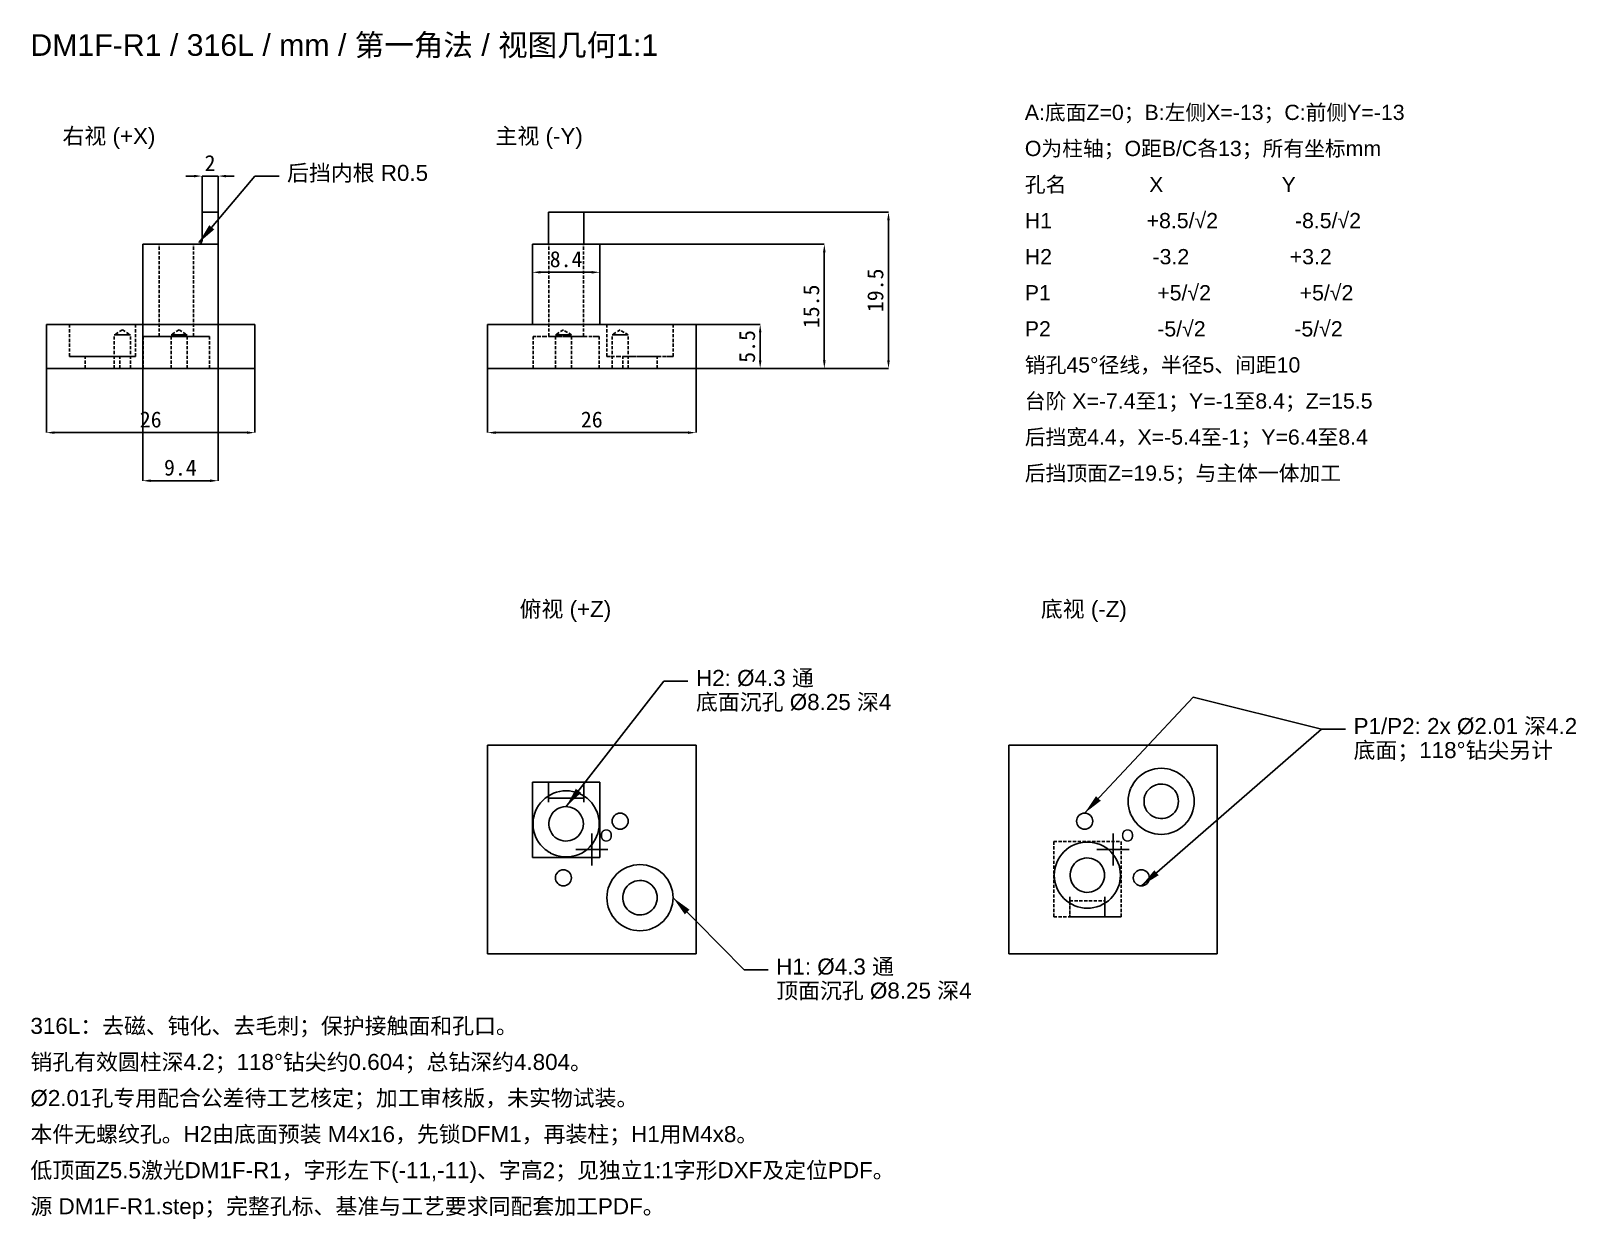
# Model space of a CAD drawing. Header units: millimetres. Extents: x -25 to 168, y -16 to 132.
import ezdxf

# ---------------------------------------------------------------- set-up
doc = ezdxf.new("R2010")
doc.units = ezdxf.units.MM
doc.linetypes.add('ZZ_DASHED', pattern=[0.6, 0.4, -0.2])
for name, color, linetype in [('DIMENSIONS', 7, 'Continuous'), ('HIDDEN', 8, 'ZZ_DASHED'), ('NOTES', 7, 'Continuous'), ('VISIBLE', 7, 'Continuous')]:
    doc.layers.add(name, color=color, linetype=linetype)
doc.styles.add('ZH', font='Arial Unicode.ttf')
doc.dimstyles.get("Standard").update_dxf_attribs({"dimtxt": 2.5, "dimasz": 2.5, "dimexe": 1.25, "dimexo": 0.625, "dimtad": 1, "dimcen": 2.5, "dimazin": 3, "dimtfac": 1, "dimtmove": 0, "dimatfit": 3})

# ---------------------------------------------------------------- blocks, each defined once
blk = doc.blocks.new('_CLOSEDFILLED')
at = {"color": 0, "linetype": 'BYBLOCK'}
blk.add_solid([(-1, 0.16), (0, 0), (-1, -0.16)], dxfattribs=at)
blk = doc.blocks.new('*D1')
for p, q in [((32, 90), (32, 82)), ((58, 90), (58, 82)), ((33, 82), (57, 82))]:
    blk.add_line(p, q)
at = {"layer": 'Defpoints'}
for p in [(32, 90), (58, 90), (32, 82)]:
    blk.add_point(p, dxfattribs=at)
at = {"layer": 'DIMENSIONS', "rotation": 180}
blk.add_blockref('_CLOSEDFILLED', (32, 82), dxfattribs=at)
at = {"layer": 'DIMENSIONS'}
blk.add_blockref('_CLOSEDFILLED', (58, 82), dxfattribs=at)
at = {"layer": 'DIMENSIONS', "insert": (45, 83.625), "char_height": 2, "attachment_point": 5}
blk.add_mtext('26', dxfattribs=at)
blk = doc.blocks.new('*D2')
for p, q in [((-23, 90), (-23, 82)), ((3, 90), (3, 82)), ((-22, 82), (2, 82))]:
    blk.add_line(p, q)
at = {"layer": 'Defpoints'}
for p in [(-23, 90), (3, 90), (-23, 82)]:
    blk.add_point(p, dxfattribs=at)
at = {"layer": 'DIMENSIONS', "rotation": 180}
blk.add_blockref('_CLOSEDFILLED', (-23, 82), dxfattribs=at)
at = {"layer": 'DIMENSIONS'}
blk.add_blockref('_CLOSEDFILLED', (3, 82), dxfattribs=at)
at = {"layer": 'DIMENSIONS', "insert": (-10, 83.625), "char_height": 2, "attachment_point": 5}
blk.add_mtext('26', dxfattribs=at)
blk = doc.blocks.new('*D3')
for p, q in [((58, 95.5), (66, 95.5)), ((66, 91), (66, 94.5)), ((58, 90), (66, 90))]:
    blk.add_line(p, q)
at = {"layer": 'Defpoints'}
for p in [(58, 95.5), (58, 90), (66, 90)]:
    blk.add_point(p, dxfattribs=at)
at = {"layer": 'DIMENSIONS'}
for p, rotation in [((66, 95.5), 90), ((66, 90), 270)]:
    blk.add_blockref('_CLOSEDFILLED', p, dxfattribs=dict(at, rotation=rotation))
at = {"layer": 'DIMENSIONS', "insert": (64.375, 92.75), "char_height": 2, "attachment_point": 5, "rotation": 90}
blk.add_mtext('5.5', dxfattribs=at)
blk = doc.blocks.new('*D4')
for p, q in [((46, 105.5), (74, 105.5)), ((74, 91), (74, 104.5)), ((46, 90), (74, 90))]:
    blk.add_line(p, q)
at = {"layer": 'Defpoints'}
for p in [(46, 105.5), (46, 90), (74, 90)]:
    blk.add_point(p, dxfattribs=at)
at = {"layer": 'DIMENSIONS'}
for p, rotation in [((74, 105.5), 90), ((74, 90), 270)]:
    blk.add_blockref('_CLOSEDFILLED', p, dxfattribs=dict(at, rotation=rotation))
at = {"layer": 'DIMENSIONS', "insert": (72.375, 97.75), "char_height": 2, "attachment_point": 5, "rotation": 90}
blk.add_mtext('15.5', dxfattribs=at)
blk = doc.blocks.new('*D5')
for p, q in [((44, 109.5), (82, 109.5)), ((82, 91), (82, 108.5)), ((44, 90), (82, 90))]:
    blk.add_line(p, q)
at = {"layer": 'Defpoints'}
for p in [(44, 109.5), (44, 90), (82, 90)]:
    blk.add_point(p, dxfattribs=at)
at = {"layer": 'DIMENSIONS'}
for p, rotation in [((82, 109.5), 90), ((82, 90), 270)]:
    blk.add_blockref('_CLOSEDFILLED', p, dxfattribs=dict(at, rotation=rotation))
at = {"layer": 'DIMENSIONS', "insert": (80.375, 99.75), "char_height": 2, "attachment_point": 5, "rotation": 90}
blk.add_mtext('19.5', dxfattribs=at)
blk = doc.blocks.new('*D6')
for p, q in [((37.6, 105.5), (37.6, 102)), ((46, 105.5), (46, 102)), ((38.6, 102), (45, 102))]:
    blk.add_line(p, q)
at = {"layer": 'Defpoints'}
for p in [(37.6, 105.5), (46, 105.5), (37.6, 102)]:
    blk.add_point(p, dxfattribs=at)
at = {"layer": 'DIMENSIONS', "rotation": 180}
blk.add_blockref('_CLOSEDFILLED', (37.6, 102), dxfattribs=at)
at = {"layer": 'DIMENSIONS'}
blk.add_blockref('_CLOSEDFILLED', (46, 102), dxfattribs=at)
at = {"layer": 'DIMENSIONS', "insert": (41.8, 103.625), "char_height": 2, "attachment_point": 5}
blk.add_mtext('8.4', dxfattribs=at)
blk = doc.blocks.new('*D7')
for p, q in [((-11, 95.5), (-11, 76)), ((-1.6, 95.5), (-1.6, 76)), ((-10, 76), (-2.6, 76))]:
    blk.add_line(p, q)
at = {"layer": 'Defpoints'}
for p in [(-11, 95.5), (-1.6, 95.5), (-11, 76)]:
    blk.add_point(p, dxfattribs=at)
at = {"layer": 'DIMENSIONS', "rotation": 180}
blk.add_blockref('_CLOSEDFILLED', (-11, 76), dxfattribs=at)
at = {"layer": 'DIMENSIONS'}
blk.add_blockref('_CLOSEDFILLED', (-1.6, 76), dxfattribs=at)
at = {"layer": 'DIMENSIONS', "insert": (-6.3, 77.625), "char_height": 2, "attachment_point": 5}
blk.add_mtext('9.4', dxfattribs=at)
blk = doc.blocks.new('*D8')
for p, q in [((-4.6, 114), (-5.6, 114)), ((-3.6, 109.5), (-3.6, 114)), ((-3.6, 114), (-1.6, 114)), ((-1.6, 109.5), (-1.6, 114)), ((-0.6, 114), (0.4, 114))]:
    blk.add_line(p, q)
at = {"layer": 'Defpoints'}
for p in [(-3.6, 114), (-3.6, 109.5), (-1.6, 109.5)]:
    blk.add_point(p, dxfattribs=at)
at = {"layer": 'DIMENSIONS'}
blk.add_blockref('_CLOSEDFILLED', (-3.6, 114), dxfattribs=at)
at = {"layer": 'DIMENSIONS', "rotation": 180}
blk.add_blockref('_CLOSEDFILLED', (-1.6, 114), dxfattribs=at)
at = {"layer": 'DIMENSIONS', "insert": (-2.6, 115.625), "char_height": 2, "attachment_point": 5}
blk.add_mtext('2', dxfattribs=at)

msp = doc.modelspace()

# ---------------------------------------------------------------- linework, layer by layer
for p, q in [((45, 28), (45, 32)), ((110, 28), (110, 32)), ((43, 30), (47, 30)), ((108, 30), (112, 30))]:
    msp.add_line(p, q)
at = {"layer": 'HIDDEN'}
for points in [[(39.6, 105.5), (39.6, 109.5)], [(44, 105.5), (44, 109.5)], [(-4.65, 105.5), (-4.704, 105.5), (-4.863, 105.5), (-5.119, 105.5), (-5.459, 105.5), (-5.867, 105.5), (-6.322, 105.5), (-6.8, 105.5), (-7.278, 105.5), (-7.733, 105.5), (-8.141, 105.5), (-8.481, 105.5), (-8.737, 105.5), (-8.896, 105.5), (-8.95, 105.5)], [(-8.95, 105.5), (-8.936, 105.5), (-8.896, 105.5), (-8.829, 105.5), (-8.737, 105.5), (-8.62, 105.5), (-8.481, 105.5), (-8.32, 105.5), (-8.141, 105.5), (-7.944, 105.5), (-7.733, 105.5), (-7.51, 105.5), (-7.278, 105.5), (-7.041, 105.5), (-6.8, 105.5)], [(-8.95, 94), (-8.95, 105.5)], [(-6.8, 105.5), (-6.559, 105.5), (-6.322, 105.5), (-6.09, 105.5), (-5.867, 105.5), (-5.656, 105.5), (-5.459, 105.5), (-5.28, 105.5), (-5.119, 105.5), (-4.98, 105.5), (-4.863, 105.5), (-4.771, 105.5), (-4.704, 105.5), (-4.664, 105.5), (-4.65, 105.5)], [(-4.65, 94), (-4.65, 105.5)], [(-4.1, 105.5), (-1.6, 105.5)], [(37.6, 105.5), (39.6, 105.5)], [(39.6, 105.5), (44, 105.5)], [(43.95, 105.5), (43.896, 105.5), (43.737, 105.5), (43.481, 105.5), (43.141, 105.5), (42.733, 105.5), (42.278, 105.5), (41.8, 105.5), (41.322, 105.5), (40.867, 105.5), (40.459, 105.5), (40.119, 105.5), (39.863, 105.5), (39.704, 105.5), (39.65, 105.5)], [(39.65, 94), (39.65, 105.5)], [(43.95, 94), (43.95, 105.5)], [(44, 105.5), (46, 105.5)], [(-11.885, 95.5), (-11.989, 95.5), (-12.294, 95.5), (-12.785, 95.5), (-13.439, 95.5), (-14.221, 95.5), (-15.093, 95.5), (-16.01, 95.5), (-16.928, 95.5), (-17.8, 95.5), (-18.582, 95.5), (-19.235, 95.5), (-19.727, 95.5), (-20.032, 95.5), (-20.135, 95.5)], [(-20.135, 95.5), (-20.109, 95.5), (-20.032, 95.5), (-19.904, 95.5), (-19.727, 95.5), (-19.503, 95.5), (-19.235, 95.5), (-18.927, 95.5), (-18.582, 95.5), (-18.205, 95.5), (-17.8, 95.5), (-17.373, 95.5), (-16.928, 95.5), (-16.472, 95.5), (-16.01, 95.5)], [(-20.135, 91.5), (-20.135, 95.5)], [(-16.01, 95.5), (-15.549, 95.5), (-15.093, 95.5), (-14.648, 95.5), (-14.221, 95.5), (-13.816, 95.5), (-13.439, 95.5), (-13.094, 95.5), (-12.785, 95.5), (-12.518, 95.5), (-12.294, 95.5), (-12.117, 95.5), (-11.989, 95.5), (-11.911, 95.5), (-11.885, 95.5)], [(-13.536, 94.804), (-14.541, 94.2)], [(-13.536, 94.804), (-12.531, 94.2)], [(-11.885, 91.5), (-11.885, 95.5)], [(-11, 95.5), (-1.6, 95.5)], [(-6.464, 94.804), (-7.469, 94.2)], [(-6.464, 94.804), (-5.459, 94.2)], [(37.6, 95.5), (46, 95.5)], [(41.464, 94.804), (40.459, 94.2)], [(42.469, 94.2), (41.464, 94.804)], [(55.135, 95.5), (55.032, 95.5), (54.727, 95.5), (54.235, 95.5), (53.582, 95.5), (52.8, 95.5), (51.928, 95.5), (51.01, 95.5), (50.093, 95.5), (49.221, 95.5), (48.439, 95.5), (47.785, 95.5), (47.294, 95.5), (46.989, 95.5), (46.885, 95.5)], [(46.885, 91.5), (46.885, 95.5)], [(48.536, 94.804), (47.531, 94.2)], [(49.541, 94.2), (48.536, 94.804)], [(55.135, 91.5), (55.135, 95.5)], [(-12.531, 94.2), (-12.556, 94.2), (-12.63, 94.2), (-12.75, 94.2), (-12.909, 94.2), (-13.099, 94.2), (-13.312, 94.2), (-13.536, 94.2), (-13.759, 94.2), (-13.972, 94.2), (-14.162, 94.2), (-14.321, 94.2), (-14.441, 94.2), (-14.515, 94.2), (-14.541, 94.2)], [(-14.541, 94.2), (-14.534, 94.2), (-14.515, 94.2), (-14.484, 94.2), (-14.441, 94.2), (-14.386, 94.2), (-14.321, 94.2), (-14.246, 94.2), (-14.162, 94.2), (-14.07, 94.2), (-13.972, 94.2), (-13.867, 94.2), (-13.759, 94.2), (-13.648, 94.2), (-13.536, 94.2)], [(-14.541, 90), (-14.541, 94.2)], [(-13.536, 94.2), (-13.423, 94.2), (-13.312, 94.2), (-13.204, 94.2), (-13.099, 94.2), (-13.001, 94.2), (-12.909, 94.2), (-12.825, 94.2), (-12.75, 94.2), (-12.685, 94.2), (-12.63, 94.2), (-12.587, 94.2), (-12.556, 94.2), (-12.537, 94.2), (-12.531, 94.2)], [(-12.531, 90), (-12.531, 94.2)], [(-2.675, 94), (-2.778, 94), (-3.084, 94), (-3.575, 94), (-4.228, 94), (-5.01, 94), (-5.882, 94), (-6.8, 94), (-7.718, 94), (-8.59, 94), (-9.372, 94), (-10.025, 94), (-10.516, 94), (-10.822, 94), (-10.925, 94)], [(-10.925, 94), (-10.899, 94), (-10.822, 94), (-10.694, 94), (-10.516, 94), (-10.293, 94), (-10.025, 94), (-9.717, 94), (-9.372, 94), (-8.995, 94), (-8.59, 94), (-8.162, 94), (-7.718, 94), (-7.262, 94), (-6.8, 94)], [(-10.925, 90), (-10.925, 94)], [(-4.65, 94), (-4.704, 94), (-4.863, 94), (-5.119, 94), (-5.459, 94), (-5.867, 94), (-6.322, 94), (-6.8, 94), (-7.278, 94), (-7.733, 94), (-8.141, 94), (-8.481, 94), (-8.737, 94), (-8.896, 94), (-8.95, 94)], [(-8.95, 94), (-8.936, 94), (-8.896, 94), (-8.829, 94), (-8.737, 94), (-8.62, 94), (-8.481, 94), (-8.32, 94), (-8.141, 94), (-7.944, 94), (-7.733, 94), (-7.51, 94), (-7.278, 94), (-7.041, 94), (-6.8, 94)], [(-5.459, 94.2), (-5.485, 94.2), (-5.559, 94.2), (-5.679, 94.2), (-5.838, 94.2), (-6.028, 94.2), (-6.241, 94.2), (-6.464, 94.2), (-6.688, 94.2), (-6.901, 94.2), (-7.091, 94.2), (-7.25, 94.2), (-7.37, 94.2), (-7.444, 94.2), (-7.469, 94.2)], [(-7.469, 94.2), (-7.463, 94.2), (-7.444, 94.2), (-7.413, 94.2), (-7.37, 94.2), (-7.315, 94.2), (-7.25, 94.2), (-7.175, 94.2), (-7.091, 94.2), (-6.999, 94.2), (-6.901, 94.2), (-6.796, 94.2), (-6.688, 94.2), (-6.577, 94.2), (-6.464, 94.2)], [(-7.469, 90), (-7.469, 94.2)], [(-6.8, 94), (-6.559, 94), (-6.322, 94), (-6.09, 94), (-5.867, 94), (-5.656, 94), (-5.459, 94), (-5.28, 94), (-5.119, 94), (-4.98, 94), (-4.863, 94), (-4.771, 94), (-4.704, 94), (-4.664, 94), (-4.65, 94)], [(-6.8, 94), (-6.338, 94), (-5.882, 94), (-5.438, 94), (-5.01, 94), (-4.605, 94), (-4.228, 94), (-3.883, 94), (-3.575, 94), (-3.307, 94), (-3.084, 94), (-2.906, 94), (-2.778, 94), (-2.701, 94), (-2.675, 94)], [(-6.464, 94.2), (-6.352, 94.2), (-6.241, 94.2), (-6.133, 94.2), (-6.028, 94.2), (-5.93, 94.2), (-5.838, 94.2), (-5.754, 94.2), (-5.679, 94.2), (-5.614, 94.2), (-5.559, 94.2), (-5.516, 94.2), (-5.485, 94.2), (-5.466, 94.2), (-5.459, 94.2)], [(-5.459, 90), (-5.459, 94.2)], [(-2.675, 90), (-2.675, 94)], [(45.925, 94), (45.822, 94), (45.516, 94), (45.025, 94), (44.372, 94), (43.59, 94), (42.718, 94), (41.8, 94), (40.882, 94), (40.01, 94), (39.228, 94), (38.575, 94), (38.084, 94), (37.778, 94), (37.675, 94)], [(37.675, 90), (37.675, 94)], [(43.95, 94), (43.896, 94), (43.737, 94), (43.481, 94), (43.141, 94), (42.733, 94), (42.278, 94), (41.8, 94), (41.322, 94), (40.867, 94), (40.459, 94), (40.119, 94), (39.863, 94), (39.704, 94), (39.65, 94)], [(42.469, 94.2), (42.444, 94.2), (42.37, 94.2), (42.25, 94.2), (42.091, 94.2), (41.901, 94.2), (41.688, 94.2), (41.464, 94.2), (41.241, 94.2), (41.028, 94.2), (40.838, 94.2), (40.679, 94.2), (40.559, 94.2), (40.485, 94.2), (40.459, 94.2)], [(40.459, 90), (40.459, 94.2)], [(42.469, 90), (42.469, 94.2)], [(45.925, 90), (45.925, 94)], [(49.541, 94.2), (49.515, 94.2), (49.441, 94.2), (49.321, 94.2), (49.162, 94.2), (48.972, 94.2), (48.759, 94.2), (48.536, 94.2), (48.312, 94.2), (48.099, 94.2), (47.909, 94.2), (47.75, 94.2), (47.63, 94.2), (47.556, 94.2), (47.531, 94.2)], [(47.531, 90), (47.531, 94.2)], [(49.541, 90), (49.541, 94.2)], [(-11.885, 91.5), (-11.989, 91.5), (-12.294, 91.5), (-12.785, 91.5), (-13.439, 91.5), (-14.221, 91.5), (-15.093, 91.5), (-16.01, 91.5), (-16.928, 91.5), (-17.8, 91.5), (-18.582, 91.5), (-19.235, 91.5), (-19.727, 91.5), (-20.032, 91.5), (-20.135, 91.5)], [(-20.135, 91.5), (-20.109, 91.5), (-20.032, 91.5), (-19.904, 91.5), (-19.727, 91.5), (-19.503, 91.5), (-19.235, 91.5), (-18.927, 91.5), (-18.582, 91.5), (-18.205, 91.5), (-17.8, 91.5), (-17.373, 91.5), (-16.928, 91.5), (-16.472, 91.5), (-16.01, 91.5)], [(-13.86, 91.5), (-13.914, 91.5), (-14.073, 91.5), (-14.329, 91.5), (-14.67, 91.5), (-15.078, 91.5), (-15.532, 91.5), (-16.01, 91.5), (-16.489, 91.5), (-16.943, 91.5), (-17.351, 91.5), (-17.691, 91.5), (-17.947, 91.5), (-18.107, 91.5), (-18.16, 91.5)], [(-18.16, 91.5), (-18.147, 91.5), (-18.107, 91.5), (-18.04, 91.5), (-17.947, 91.5), (-17.831, 91.5), (-17.691, 91.5), (-17.531, 91.5), (-17.351, 91.5), (-17.154, 91.5), (-16.943, 91.5), (-16.721, 91.5), (-16.489, 91.5), (-16.251, 91.5), (-16.01, 91.5)], [(-18.16, 90), (-18.16, 91.5)], [(-16.01, 91.5), (-15.549, 91.5), (-15.093, 91.5), (-14.648, 91.5), (-14.221, 91.5), (-13.816, 91.5), (-13.439, 91.5), (-13.094, 91.5), (-12.785, 91.5), (-12.518, 91.5), (-12.294, 91.5), (-12.117, 91.5), (-11.989, 91.5), (-11.911, 91.5), (-11.885, 91.5)], [(-16.01, 91.5), (-15.77, 91.5), (-15.532, 91.5), (-15.3, 91.5), (-15.078, 91.5), (-14.867, 91.5), (-14.67, 91.5), (-14.49, 91.5), (-14.329, 91.5), (-14.19, 91.5), (-14.073, 91.5), (-13.981, 91.5), (-13.914, 91.5), (-13.874, 91.5), (-13.86, 91.5)], [(-13.86, 90), (-13.86, 91.5)], [(55.135, 91.5), (55.032, 91.5), (54.727, 91.5), (54.235, 91.5), (53.582, 91.5), (52.8, 91.5), (51.928, 91.5), (51.01, 91.5), (50.093, 91.5), (49.221, 91.5), (48.439, 91.5), (47.785, 91.5), (47.294, 91.5), (46.989, 91.5), (46.885, 91.5)], [(53.16, 91.5), (53.107, 91.5), (52.947, 91.5), (52.691, 91.5), (52.351, 91.5), (51.943, 91.5), (51.489, 91.5), (51.01, 91.5), (50.532, 91.5), (50.078, 91.5), (49.67, 91.5), (49.329, 91.5), (49.073, 91.5), (48.914, 91.5), (48.86, 91.5)], [(48.86, 90), (48.86, 91.5)], [(53.16, 90), (53.16, 91.5)], [(-13.86, 90), (-13.914, 90), (-14.073, 90), (-14.329, 90), (-14.67, 90), (-15.078, 90), (-15.532, 90), (-16.01, 90), (-16.489, 90), (-16.943, 90), (-17.351, 90), (-17.691, 90), (-17.947, 90), (-18.107, 90), (-18.16, 90)], [(-18.16, 90), (-18.147, 90), (-18.107, 90), (-18.04, 90), (-17.947, 90), (-17.831, 90), (-17.691, 90), (-17.531, 90), (-17.351, 90), (-17.154, 90), (-16.943, 90), (-16.721, 90), (-16.489, 90), (-16.251, 90), (-16.01, 90)], [(-16.01, 90), (-15.77, 90), (-15.532, 90), (-15.3, 90), (-15.078, 90), (-14.867, 90), (-14.67, 90), (-14.49, 90), (-14.329, 90), (-14.19, 90), (-14.073, 90), (-13.981, 90), (-13.914, 90), (-13.874, 90), (-13.86, 90)], [(-12.531, 90), (-12.556, 90), (-12.63, 90), (-12.75, 90), (-12.909, 90), (-13.099, 90), (-13.312, 90), (-13.536, 90), (-13.759, 90), (-13.972, 90), (-14.162, 90), (-14.321, 90), (-14.441, 90), (-14.515, 90), (-14.541, 90)], [(-14.541, 90), (-14.534, 90), (-14.515, 90), (-14.484, 90), (-14.441, 90), (-14.386, 90), (-14.321, 90), (-14.246, 90), (-14.162, 90), (-14.07, 90), (-13.972, 90), (-13.867, 90), (-13.759, 90), (-13.648, 90), (-13.536, 90)], [(-13.536, 90), (-13.423, 90), (-13.312, 90), (-13.204, 90), (-13.099, 90), (-13.001, 90), (-12.909, 90), (-12.825, 90), (-12.75, 90), (-12.685, 90), (-12.63, 90), (-12.587, 90), (-12.556, 90), (-12.537, 90), (-12.531, 90)], [(-2.675, 90), (-2.778, 90), (-3.084, 90), (-3.575, 90), (-4.228, 90), (-5.01, 90), (-5.882, 90), (-6.8, 90), (-7.718, 90), (-8.59, 90), (-9.372, 90), (-10.025, 90), (-10.516, 90), (-10.822, 90), (-10.925, 90)], [(-10.925, 90), (-10.899, 90), (-10.822, 90), (-10.694, 90), (-10.516, 90), (-10.293, 90), (-10.025, 90), (-9.717, 90), (-9.372, 90), (-8.995, 90), (-8.59, 90), (-8.162, 90), (-7.718, 90), (-7.262, 90), (-6.8, 90)], [(-5.459, 90), (-5.485, 90), (-5.559, 90), (-5.679, 90), (-5.838, 90), (-6.028, 90), (-6.241, 90), (-6.464, 90), (-6.688, 90), (-6.901, 90), (-7.091, 90), (-7.25, 90), (-7.37, 90), (-7.444, 90), (-7.469, 90)], [(-7.469, 90), (-7.463, 90), (-7.444, 90), (-7.413, 90), (-7.37, 90), (-7.315, 90), (-7.25, 90), (-7.175, 90), (-7.091, 90), (-6.999, 90), (-6.901, 90), (-6.796, 90), (-6.688, 90), (-6.577, 90), (-6.464, 90)], [(-6.8, 90), (-6.338, 90), (-5.882, 90), (-5.438, 90), (-5.01, 90), (-4.605, 90), (-4.228, 90), (-3.883, 90), (-3.575, 90), (-3.307, 90), (-3.084, 90), (-2.906, 90), (-2.778, 90), (-2.701, 90), (-2.675, 90)], [(-6.464, 90), (-6.352, 90), (-6.241, 90), (-6.133, 90), (-6.028, 90), (-5.93, 90), (-5.838, 90), (-5.754, 90), (-5.679, 90), (-5.614, 90), (-5.559, 90), (-5.516, 90), (-5.485, 90), (-5.466, 90), (-5.459, 90)], [(45.925, 90), (45.822, 90), (45.516, 90), (45.025, 90), (44.372, 90), (43.59, 90), (42.718, 90), (41.8, 90), (40.882, 90), (40.01, 90), (39.228, 90), (38.575, 90), (38.084, 90), (37.778, 90), (37.675, 90)], [(42.469, 90), (42.444, 90), (42.37, 90), (42.25, 90), (42.091, 90), (41.901, 90), (41.688, 90), (41.464, 90), (41.241, 90), (41.028, 90), (40.838, 90), (40.679, 90), (40.559, 90), (40.485, 90), (40.459, 90)], [(49.541, 90), (49.515, 90), (49.441, 90), (49.321, 90), (49.162, 90), (48.972, 90), (48.759, 90), (48.536, 90), (48.312, 90), (48.099, 90), (47.909, 90), (47.75, 90), (47.63, 90), (47.556, 90), (47.531, 90)], [(53.16, 90), (53.107, 90), (52.947, 90), (52.691, 90), (52.351, 90), (51.943, 90), (51.489, 90), (51.01, 90), (50.532, 90), (50.078, 90), (49.67, 90), (49.329, 90), (49.073, 90), (48.914, 90), (48.86, 90)], [(120.135, 36.01), (120.116, 35.606), (120.056, 35.206), (119.958, 34.813), (119.821, 34.432), (119.648, 34.066), (119.44, 33.719), (119.199, 33.394), (118.927, 33.094), (118.627, 32.822), (118.302, 32.581), (117.955, 32.372), (117.589, 32.199), (117.208, 32.063), (116.815, 31.965), (116.415, 31.905), (116.01, 31.885), (115.606, 31.905), (115.206, 31.965), (114.813, 32.063), (114.432, 32.199), (114.066, 32.372), (113.719, 32.581), (113.394, 32.822), (113.094, 33.094), (112.822, 33.394), (112.581, 33.719), (112.372, 34.066), (112.199, 34.432), (112.063, 34.813), (111.965, 35.206), (111.905, 35.606), (111.885, 36.01), (111.905, 36.415), (111.965, 36.815), (112.063, 37.208), (112.199, 37.589), (112.372, 37.955), (112.581, 38.302), (112.822, 38.627), (113.094, 38.927), (113.394, 39.199), (113.719, 39.44), (114.066, 39.648), (114.432, 39.821), (114.813, 39.958), (115.206, 40.056), (115.606, 40.116), (116.01, 40.135), (116.415, 40.116), (116.815, 40.056), (117.208, 39.958), (117.589, 39.821), (117.955, 39.648), (118.302, 39.44), (118.627, 39.199), (118.927, 38.927), (119.199, 38.627), (119.44, 38.302), (119.648, 37.955), (119.821, 37.589), (119.958, 37.208), (120.056, 36.815), (120.116, 36.415), (120.135, 36.01)], [(37.6, 38.4), (46, 38.4)], [(45.925, 33.2), (45.905, 33.604), (45.846, 34.005), (45.747, 34.397), (45.611, 34.779), (45.438, 35.145), (45.23, 35.492), (44.989, 35.817), (44.717, 36.117), (44.417, 36.389), (44.092, 36.63), (43.745, 36.838), (43.379, 37.011), (42.997, 37.147), (42.605, 37.246), (42.204, 37.305), (41.8, 37.325), (41.396, 37.305), (40.995, 37.246), (40.603, 37.147), (40.221, 37.011), (39.855, 36.838), (39.508, 36.63), (39.183, 36.389), (38.883, 36.117), (38.611, 35.817), (38.37, 35.492), (38.162, 35.145), (37.989, 34.779), (37.853, 34.397), (37.754, 34.005), (37.695, 33.604), (37.675, 33.2), (37.695, 32.796), (37.754, 32.395), (37.853, 32.003), (37.989, 31.621), (38.162, 31.255), (38.37, 30.908), (38.611, 30.583), (38.883, 30.283), (39.183, 30.011), (39.508, 29.77), (39.855, 29.562), (40.221, 29.389), (40.603, 29.253), (40.995, 29.154), (41.396, 29.095), (41.8, 29.075), (42.204, 29.095), (42.605, 29.154), (42.997, 29.253), (43.379, 29.389), (43.745, 29.562), (44.092, 29.77), (44.417, 30.011), (44.717, 30.283), (44.989, 30.583), (45.23, 30.908), (45.438, 31.255), (45.611, 31.621), (45.747, 32.003), (45.846, 32.395), (45.905, 32.796), (45.925, 33.2)], [(39.6, 35.9), (39.6, 38.4)], [(44, 38.4), (44, 35.9)], [(49.541, 33.536), (49.521, 33.732), (49.464, 33.92), (49.371, 34.094), (49.246, 34.246), (49.094, 34.371), (48.92, 34.464), (48.732, 34.521), (48.536, 34.541), (48.339, 34.521), (48.151, 34.464), (47.977, 34.371), (47.825, 34.246), (47.7, 34.094), (47.607, 33.92), (47.55, 33.732), (47.531, 33.536), (47.55, 33.339), (47.607, 33.151), (47.7, 32.977), (47.825, 32.825), (47.977, 32.7), (48.151, 32.607), (48.339, 32.55), (48.536, 32.531), (48.732, 32.55), (48.92, 32.607), (49.094, 32.7), (49.246, 32.825), (49.371, 32.977), (49.464, 33.151), (49.521, 33.339), (49.541, 33.536)], [(102.6, 31), (102.6, 21.6)], [(102.6, 31), (111, 31)], [(111, 31), (111, 21.6)], [(42.469, 26.464), (42.45, 26.661), (42.393, 26.849), (42.3, 27.023), (42.175, 27.175), (42.023, 27.3), (41.849, 27.393), (41.661, 27.45), (41.464, 27.469), (41.268, 27.45), (41.08, 27.393), (40.906, 27.3), (40.754, 27.175), (40.629, 27.023), (40.536, 26.849), (40.479, 26.661), (40.459, 26.464), (40.479, 26.268), (40.536, 26.08), (40.629, 25.906), (40.754, 25.754), (40.906, 25.629), (41.08, 25.536), (41.268, 25.479), (41.464, 25.459), (41.661, 25.479), (41.849, 25.536), (42.023, 25.629), (42.175, 25.754), (42.3, 25.906), (42.393, 26.08), (42.45, 26.268), (42.469, 26.464)], [(104.6, 24.1), (104.6, 21.6)], [(104.6, 24.1), (104.6, 24.044), (104.6, 23.989), (104.6, 23.935), (104.6, 23.883), (104.6, 23.834), (104.6, 23.788), (104.6, 23.746), (104.6, 23.709), (104.6, 23.677), (104.6, 23.65), (104.6, 23.628), (104.6, 23.613), (104.6, 23.603), (104.6, 23.6)], [(104.6, 23.6), (104.6, 21.6)], [(104.6, 23.6), (109, 23.6)], [(109, 21.6), (109, 24.1)], [(109, 24.1), (109, 24.044), (109, 23.989), (109, 23.935), (109, 23.883), (109, 23.834), (109, 23.788), (109, 23.746), (109, 23.709), (109, 23.677), (109, 23.65), (109, 23.628), (109, 23.613), (109, 23.603), (109, 23.6)], [(109, 23.6), (109, 21.6)], [(102.6, 21.6), (104.6, 21.6)], [(102.6, 21.6), (111, 21.6)], [(104.6, 21.6), (109, 21.6)], [(109, 21.6), (111, 21.6)]]:
    msp.add_lwpolyline(points, dxfattribs=at)
at = {"layer": 'VISIBLE'}
for points in [[(-3.6, 106), (-3.6, 109.5)], [(-3.6, 109.5), (-1.6, 109.5)], [(-1.6, 105.5), (-1.6, 109.5)], [(39.6, 106), (39.6, 109.5)], [(39.6, 109.5), (44, 109.5)], [(44, 106), (44, 109.5)], [(-4.1, 105.5), (-3.971, 105.517), (-3.85, 105.567), (-3.746, 105.646), (-3.667, 105.75), (-3.617, 105.871), (-3.6, 106)], [(39.6, 105.5), (39.6, 105.503), (39.6, 105.513), (39.6, 105.528), (39.6, 105.55), (39.6, 105.577), (39.6, 105.609), (39.6, 105.646), (39.6, 105.688), (39.6, 105.734), (39.6, 105.783), (39.6, 105.835), (39.6, 105.889), (39.6, 105.944), (39.6, 106)], [(44, 105.5), (44, 105.503), (44, 105.513), (44, 105.528), (44, 105.55), (44, 105.577), (44, 105.609), (44, 105.646), (44, 105.688), (44, 105.734), (44, 105.783), (44, 105.835), (44, 105.889), (44, 105.944), (44, 106)], [(-11, 105.5), (-1.6, 105.5)], [(-11, 95.5), (-11, 105.5)], [(-1.6, 95.5), (-1.6, 105.5)], [(37.6, 105.5), (46, 105.5)], [(37.6, 95.5), (37.6, 105.5)], [(46, 95.5), (46, 105.5)], [(-23, 95.5), (3, 95.5)], [(-23, 90), (-23, 95.5)], [(3, 90), (3, 95.5)], [(32, 95.5), (58, 95.5)], [(32, 90), (32, 95.5)], [(58, 90), (58, 95.5)], [(-23, 90), (3, 90)], [(32, 90), (58, 90)], [(32, 17), (32, 43)], [(32, 43), (58, 43)], [(58, 17), (58, 43)], [(97, 43), (97, 17)], [(97, 43), (123, 43)], [(123, 43), (123, 17)], [(37.6, 38.4), (39.6, 38.4)], [(37.6, 29), (37.6, 38.4)], [(39.6, 36.4), (39.6, 38.4)], [(39.6, 38.4), (44, 38.4)], [(44, 38.4), (46, 38.4)], [(44, 36.4), (44, 38.4)], [(46, 29), (46, 38.4)], [(118.16, 36.01), (118.141, 35.724), (118.084, 35.442), (117.99, 35.171), (117.86, 34.915), (117.698, 34.678), (117.505, 34.465), (117.286, 34.28), (117.044, 34.125), (116.783, 34.004), (116.509, 33.919), (116.226, 33.871), (115.939, 33.862), (115.653, 33.89), (115.373, 33.957), (115.105, 34.06), (114.854, 34.198), (114.622, 34.369), (114.416, 34.568), (114.238, 34.794), (114.091, 35.041), (113.979, 35.305), (113.903, 35.582), (113.865, 35.867), (113.865, 36.154), (113.903, 36.439), (113.979, 36.716), (114.091, 36.98), (114.238, 37.227), (114.416, 37.453), (114.622, 37.652), (114.854, 37.823), (115.105, 37.961), (115.373, 38.064), (115.653, 38.13), (115.939, 38.159), (116.226, 38.15), (116.509, 38.102), (116.783, 38.017), (117.044, 37.896), (117.286, 37.741), (117.505, 37.556), (117.698, 37.343), (117.86, 37.106), (117.99, 36.85), (118.084, 36.578), (118.141, 36.297), (118.16, 36.01)], [(39.6, 35.9), (39.6, 35.956), (39.6, 36.011), (39.6, 36.065), (39.6, 36.117), (39.6, 36.166), (39.6, 36.212), (39.6, 36.254), (39.6, 36.291), (39.6, 36.323), (39.6, 36.35), (39.6, 36.372), (39.6, 36.387), (39.6, 36.397), (39.6, 36.4)], [(39.6, 36.4), (44, 36.4)], [(43.95, 33.2), (43.931, 33.487), (43.874, 33.768), (43.779, 34.039), (43.65, 34.296), (43.487, 34.532), (43.295, 34.745), (43.075, 34.931), (42.833, 35.085), (42.573, 35.206), (42.298, 35.291), (42.015, 35.339), (41.728, 35.349), (41.442, 35.32), (41.163, 35.253), (40.895, 35.15), (40.643, 35.012), (40.412, 34.842), (40.205, 34.642), (40.027, 34.417), (39.881, 34.17), (39.769, 33.905), (39.693, 33.628), (39.655, 33.344), (39.655, 33.056), (39.693, 32.772), (39.769, 32.495), (39.881, 32.23), (40.027, 31.983), (40.205, 31.758), (40.412, 31.558), (40.643, 31.388), (40.895, 31.25), (41.163, 31.147), (41.442, 31.08), (41.728, 31.051), (42.015, 31.061), (42.298, 31.109), (42.573, 31.194), (42.833, 31.315), (43.075, 31.469), (43.295, 31.655), (43.487, 31.868), (43.65, 32.104), (43.779, 32.361), (43.874, 32.632), (43.931, 32.913), (43.95, 33.2)], [(44, 35.9), (44, 35.956), (44, 36.011), (44, 36.065), (44, 36.117), (44, 36.166), (44, 36.212), (44, 36.254), (44, 36.291), (44, 36.323), (44, 36.35), (44, 36.372), (44, 36.387), (44, 36.397), (44, 36.4)], [(107.469, 33.536), (107.45, 33.339), (107.393, 33.151), (107.3, 32.977), (107.175, 32.825), (107.023, 32.7), (106.849, 32.607), (106.661, 32.55), (106.464, 32.531), (106.268, 32.55), (106.08, 32.607), (105.906, 32.7), (105.754, 32.825), (105.629, 32.977), (105.536, 33.151), (105.479, 33.339), (105.459, 33.536), (105.479, 33.732), (105.536, 33.92), (105.629, 34.094), (105.754, 34.246), (105.906, 34.371), (106.08, 34.464), (106.268, 34.521), (106.464, 34.541), (106.661, 34.521), (106.849, 34.464), (107.023, 34.371), (107.175, 34.246), (107.3, 34.094), (107.393, 33.92), (107.45, 33.732), (107.469, 33.536)], [(110.925, 26.8), (110.905, 26.396), (110.846, 25.995), (110.747, 25.603), (110.611, 25.221), (110.438, 24.855), (110.23, 24.508), (109.989, 24.183), (109.717, 23.883), (109.417, 23.611), (109.092, 23.37), (108.745, 23.162), (108.379, 22.989), (107.997, 22.853), (107.605, 22.754), (107.204, 22.695), (106.8, 22.675), (106.396, 22.695), (105.995, 22.754), (105.603, 22.853), (105.221, 22.989), (104.855, 23.162), (104.508, 23.37), (104.183, 23.611), (103.883, 23.883), (103.611, 24.183), (103.37, 24.508), (103.162, 24.855), (102.989, 25.221), (102.853, 25.603), (102.754, 25.995), (102.695, 26.396), (102.675, 26.8), (102.695, 27.204), (102.754, 27.605), (102.853, 27.997), (102.989, 28.379), (103.162, 28.745), (103.37, 29.092), (103.611, 29.417), (103.883, 29.717), (104.183, 29.989), (104.508, 30.23), (104.855, 30.438), (105.221, 30.611), (105.603, 30.747), (105.995, 30.846), (106.396, 30.905), (106.8, 30.925), (107.204, 30.905), (107.605, 30.846), (107.997, 30.747), (108.379, 30.611), (108.745, 30.438), (109.092, 30.23), (109.417, 29.989), (109.717, 29.717), (109.989, 29.417), (110.23, 29.092), (110.438, 28.745), (110.611, 28.379), (110.747, 27.997), (110.846, 27.605), (110.905, 27.204), (110.925, 26.8)], [(37.6, 29), (46, 29)], [(108.95, 26.8), (108.931, 26.513), (108.874, 26.232), (108.779, 25.961), (108.65, 25.704), (108.487, 25.468), (108.295, 25.255), (108.075, 25.069), (107.833, 24.915), (107.573, 24.794), (107.298, 24.709), (107.015, 24.661), (106.728, 24.651), (106.442, 24.68), (106.163, 24.747), (105.895, 24.85), (105.643, 24.988), (105.412, 25.158), (105.205, 25.358), (105.027, 25.583), (104.881, 25.83), (104.769, 26.095), (104.693, 26.372), (104.655, 26.656), (104.655, 26.944), (104.693, 27.228), (104.769, 27.505), (104.881, 27.77), (105.027, 28.017), (105.205, 28.242), (105.412, 28.442), (105.643, 28.612), (105.895, 28.75), (106.163, 28.853), (106.442, 28.92), (106.728, 28.949), (107.015, 28.939), (107.298, 28.891), (107.573, 28.806), (107.833, 28.685), (108.075, 28.531), (108.295, 28.345), (108.487, 28.132), (108.65, 27.896), (108.779, 27.639), (108.874, 27.368), (108.931, 27.087), (108.95, 26.8)], [(55.135, 23.99), (55.116, 24.394), (55.056, 24.794), (54.958, 25.187), (54.821, 25.568), (54.648, 25.934), (54.44, 26.281), (54.199, 26.606), (53.927, 26.906), (53.627, 27.178), (53.302, 27.419), (52.955, 27.628), (52.589, 27.801), (52.208, 27.937), (51.815, 28.035), (51.415, 28.095), (51.01, 28.115), (50.606, 28.095), (50.206, 28.035), (49.813, 27.937), (49.432, 27.801), (49.066, 27.628), (48.719, 27.419), (48.394, 27.178), (48.094, 26.906), (47.822, 26.606), (47.581, 26.281), (47.372, 25.934), (47.199, 25.568), (47.063, 25.187), (46.965, 24.794), (46.905, 24.394), (46.885, 23.99), (46.905, 23.585), (46.965, 23.185), (47.063, 22.792), (47.199, 22.411), (47.372, 22.045), (47.581, 21.698), (47.822, 21.373), (48.094, 21.073), (48.394, 20.801), (48.719, 20.56), (49.066, 20.352), (49.432, 20.179), (49.813, 20.042), (50.206, 19.944), (50.606, 19.884), (51.01, 19.865), (51.415, 19.884), (51.815, 19.944), (52.208, 20.042), (52.589, 20.179), (52.955, 20.352), (53.302, 20.56), (53.627, 20.801), (53.927, 21.073), (54.199, 21.373), (54.44, 21.698), (54.648, 22.045), (54.821, 22.411), (54.958, 22.792), (55.056, 23.185), (55.116, 23.585), (55.135, 23.99)], [(114.541, 26.464), (114.521, 26.268), (114.464, 26.08), (114.371, 25.906), (114.246, 25.754), (114.094, 25.629), (113.92, 25.536), (113.732, 25.479), (113.536, 25.459), (113.339, 25.479), (113.151, 25.536), (112.977, 25.629), (112.825, 25.754), (112.7, 25.906), (112.607, 26.08), (112.55, 26.268), (112.531, 26.464), (112.55, 26.661), (112.607, 26.849), (112.7, 27.023), (112.825, 27.175), (112.977, 27.3), (113.151, 27.393), (113.339, 27.45), (113.536, 27.469), (113.732, 27.45), (113.92, 27.393), (114.094, 27.3), (114.246, 27.175), (114.371, 27.023), (114.464, 26.849), (114.521, 26.661), (114.541, 26.464)], [(53.16, 23.99), (53.141, 24.276), (53.084, 24.558), (52.99, 24.829), (52.86, 25.085), (52.698, 25.322), (52.505, 25.535), (52.286, 25.72), (52.044, 25.875), (51.783, 25.996), (51.509, 26.081), (51.226, 26.129), (50.939, 26.138), (50.653, 26.11), (50.373, 26.043), (50.105, 25.94), (49.854, 25.802), (49.622, 25.631), (49.416, 25.432), (49.238, 25.206), (49.091, 24.959), (48.979, 24.695), (48.903, 24.418), (48.865, 24.133), (48.865, 23.846), (48.903, 23.561), (48.979, 23.284), (49.091, 23.02), (49.238, 22.773), (49.416, 22.547), (49.622, 22.348), (49.854, 22.177), (50.105, 22.039), (50.373, 21.936), (50.653, 21.87), (50.939, 21.841), (51.226, 21.85), (51.509, 21.898), (51.783, 21.983), (52.044, 22.104), (52.286, 22.259), (52.505, 22.444), (52.698, 22.657), (52.86, 22.894), (52.99, 23.15), (53.084, 23.422), (53.141, 23.703), (53.16, 23.99)], [(32, 17), (58, 17)], [(97, 17), (123, 17)]]:
    msp.add_lwpolyline(points, dxfattribs=at)

# ---------------------------------------------------------------- texts
at = {"layer": 'NOTES', "style": 'ZH'}
for s, height, p in [('DM1F-R1 / 316L / mm / 第一角法 / 视图几何1:1', 2.7, (-25, 129)), ('A:底面Z=0；B:左侧X=-13；C:前侧Y=-13', 1.9, (99, 121)), ('右视 (+X)', 2, (-21, 118)), ('主视 (-Y)', 2, (33, 118)), ('O为柱轴；O距B/C各13；所有坐标mm', 1.9, (99, 116.5)), ('后挡内根 R0.5', 2, (7, 113.4)), ('孔名              X                    Y', 1.9, (99, 112)), ('H1                +8.5/√2             -8.5/√2', 1.9, (99, 107.5)), ('H2                 -3.2                 +3.2', 1.9, (99, 103)), ('P1                  +5/√2               +5/√2', 1.9, (99, 98.5)), ('P2                  -5/√2               -5/√2', 1.9, (99, 94)), ('销孔45°径线，半径5、间距10', 1.9, (99, 89.5)), ('台阶 X=-7.4至1；Y=-1至8.4；Z=15.5', 1.9, (99, 85)), ('后挡宽4.4，X=-5.4至-1；Y=6.4至8.4', 1.9, (99, 80.5)), ('后挡顶面Z=19.5；与主体一体加工', 1.9, (99, 76)), ('俯视 (+Z)', 2, (36, 59)), ('底视 (-Z)', 2, (101, 59)), ('H2: Ø4.3 通', 2, (58, 50.4)), ('底面沉孔 Ø8.25 深4', 2, (58, 47.4)), ('P1/P2: 2x Ø2.01 深4.2', 2, (140, 44.4)), ('底面；118°钻尖另计', 2, (140, 41.4)), ('O', 1.5, (46, 31)), ('O', 1.5, (111, 31)), ('H1: Ø4.3 通', 2, (68, 14.4)), ('顶面沉孔 Ø8.25 深4', 2, (68, 11.4)), ('316L：去磁、钝化、去毛刺；保护接触面和孔口。', 2, (-25, 7)), ('销孔有效圆柱深4.2；118°钻尖约0.604；总钻深约4.804。', 2, (-25, 2.5)), ('Ø2.01孔专用配合公差待工艺核定；加工审核版，未实物试装。', 2, (-25, -2)), ('本件无螺纹孔。H2由底面预装 M4x16，先锁DFM1，再装柱；H1用M4x8。', 2, (-25, -6.5)), ('低顶面Z5.5激光DM1F-R1，字形左下(-11,-11)、字高2；见独立1:1字形DXF及定位PDF。', 2, (-25, -11)), ('源 DM1F-R1.step；完整孔标、基准与工艺要求同配套加工PDF。', 2, (-25, -15.5))]:
    msp.add_text(s, height=height, dxfattribs=at).set_placement(p)

# ---------------------------------------------------------------- dimensions: what is measured, and where the dimension line sits
at = {"layer": 'DIMENSIONS'}
for base, p1, p2, picture, middle in [((-3.6, 114), (-3.6, 109.5), (-1.6, 109.5), '*D8', (-2.6, 115.625)), ((37.6, 102), (37.6, 105.5), (46, 105.5), '*D6', (41.8, 103.625)), ((-11, 76), (-11, 95.5), (-1.6, 95.5), '*D7', (-6.3, 77.625)), ((-23, 82), (-23, 90), (3, 90), '*D2', (-10, 83.625)), ((32, 82), (32, 90), (58, 90), '*D1', (45, 83.625))]:
    dim = msp.add_linear_dim(base=base, p1=p1, p2=p2, dimstyle='Standard', override={"dimtxt": 2, "dimasz": 1, "dimtad": 1, "dimdec": 2, "dimdsep": 46}, dxfattribs=at)
    dim.commit()
    dim.dimension.update_dxf_attribs({"geometry": picture, "text_midpoint": middle})
for base, p1, p2, picture, middle in [((82, 90), (44, 90), (44, 109.5), '*D5', (80.375, 99.75)), ((74, 90), (46, 90), (46, 105.5), '*D4', (72.375, 97.75)), ((66, 90), (58, 90), (58, 95.5), '*D3', (64.375, 92.75))]:
    dim = msp.add_linear_dim(base=base, p1=p1, p2=p2, angle=90, dimstyle='Standard', override={"dimtxt": 2, "dimasz": 1, "dimtad": 1, "dimdec": 2, "dimdsep": 46}, dxfattribs=at)
    dim.commit()
    dim.dimension.update_dxf_attribs({"geometry": picture, "text_midpoint": middle})

# ---------------------------------------------------------------- leaders
for points in [[(-4, 105.7), (3, 114), (6, 114)], [(41.8, 35.35), (54, 51), (57, 51)], [(106.464, 34.541), (120, 49), (136, 45)], [(113.536, 25.459), (136, 45), (139, 45)], [(55.135, 23.99), (64, 15), (67, 15)]]:
    msp.add_leader(points, dimstyle='Standard', dxfattribs=at)

doc.saveas('drawing.dxf')
